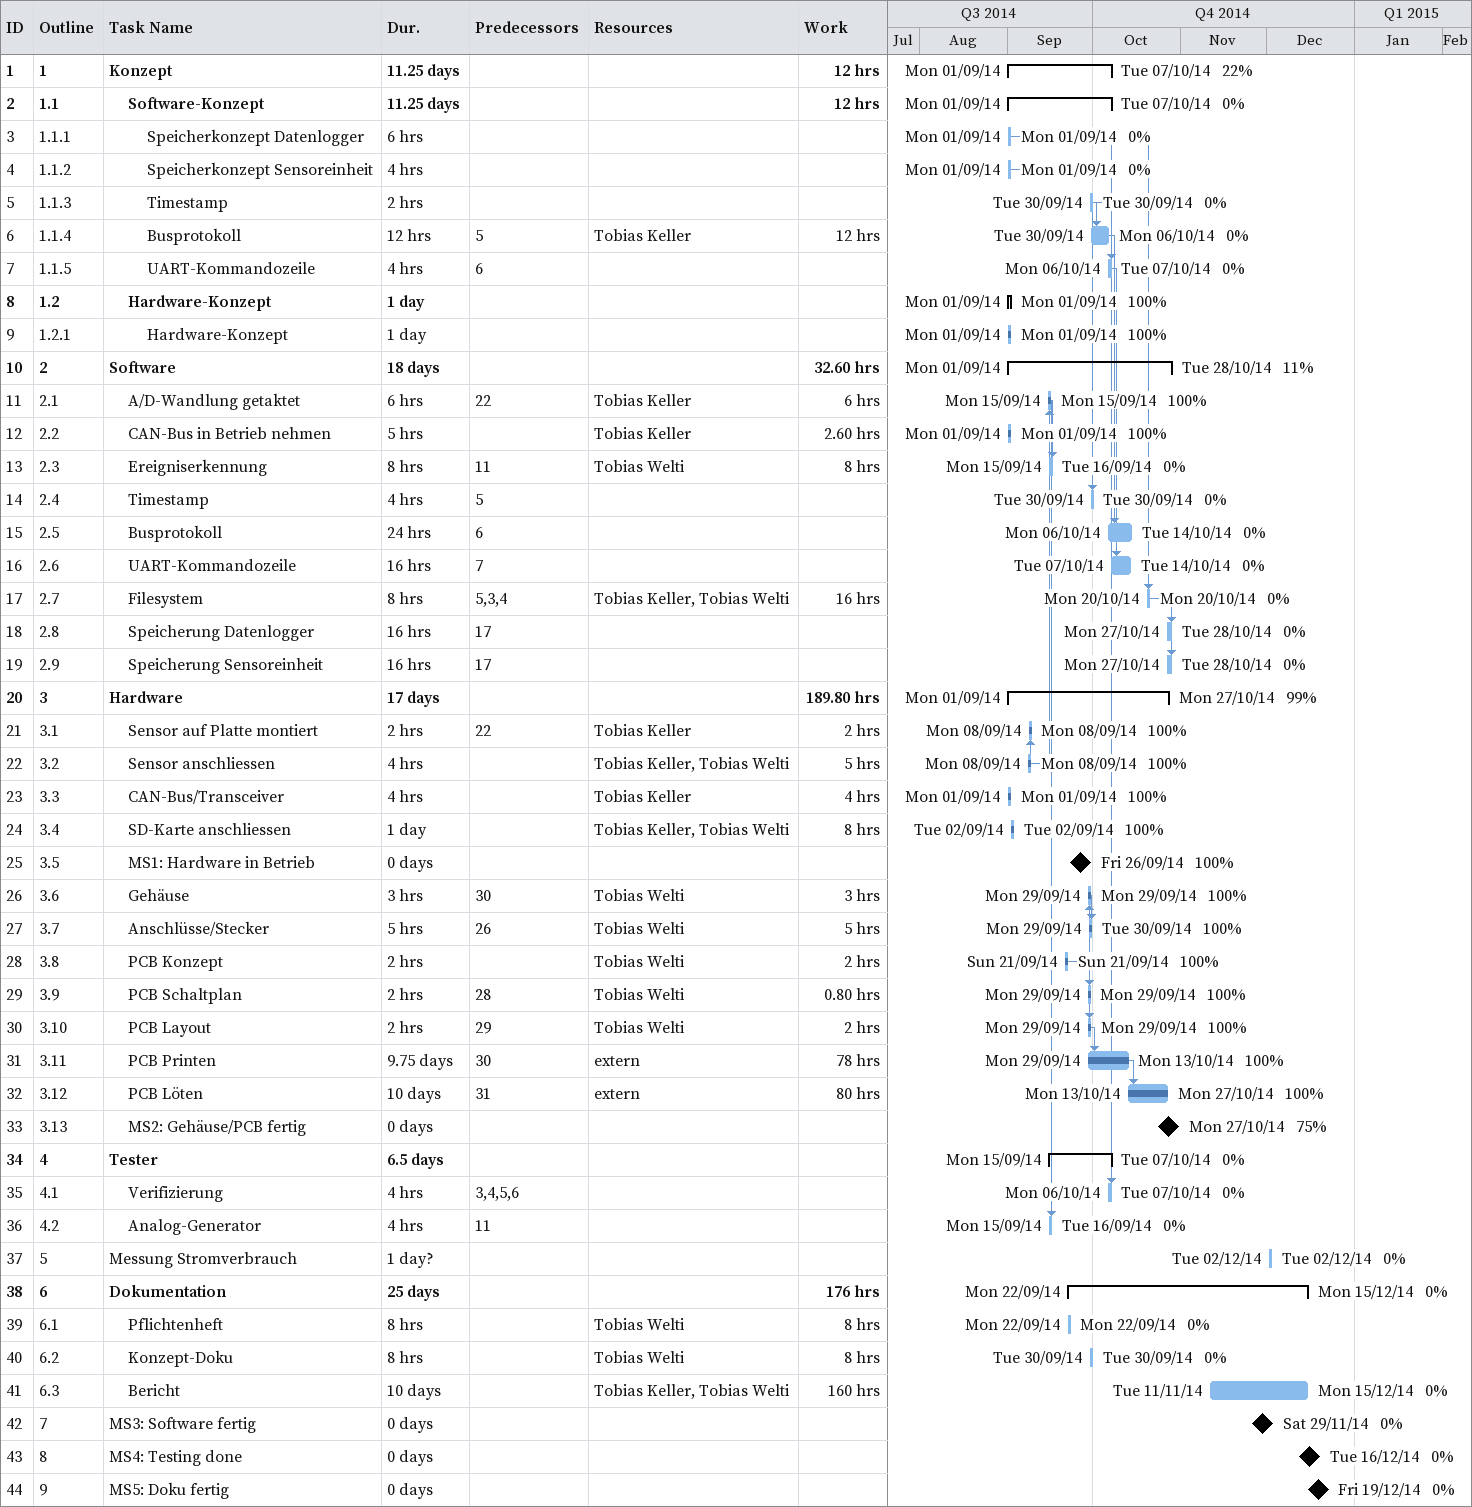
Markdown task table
| ID | WBS | Task | Duration | Start | Finish | Predecessors | Resources | % complete | Work (h) |
|---|---|---|---|---|---|---|---|---|---|
| 1 | 1 | **Konzept** | 11.25d | 2014-09-01 | 2014-10-07 |  |  | 22 | 12 |
| 2 | 1.1 | **Software-Konzept** | 11.25d | 2014-09-01 | 2014-10-07 |  |  | 0 | 12 |
| 3 | 1.1.1 | Speicherkonzept Datenlogger | 6h | 2014-09-01 | 2014-09-01 |  |  | 0 |  |
| 4 | 1.1.2 | Speicherkonzept Sensoreinheit | 4h | 2014-09-01 | 2014-09-01 |  |  | 0 |  |
| 5 | 1.1.3 | Timestamp | 2h | 2014-09-30 | 2014-09-30 |  |  | 0 |  |
| 6 | 1.1.4 | Busprotokoll | 12h | 2014-09-30 | 2014-10-06 | 5 | Tobias Keller | 0 | 12 |
| 7 | 1.1.5 | UART-Kommandozeile | 4h | 2014-10-06 | 2014-10-07 | 6 |  | 0 |  |
| 8 | 1.2 | **Hardware-Konzept** | 1d | 2014-09-01 | 2014-09-01 |  |  | 100 |  |
| 9 | 1.2.1 | Hardware-Konzept | 1d | 2014-09-01 | 2014-09-01 |  |  | 100 |  |
| 10 | 2 | **Software** | 18d | 2014-09-01 | 2014-10-28 |  |  | 11 | 32.60 |
| 11 | 2.1 | A/D-Wandlung getaktet | 6h | 2014-09-15 | 2014-09-15 | 22 | Tobias Keller | 100 | 6 |
| 12 | 2.2 | CAN-Bus in Betrieb nehmen | 5h | 2014-09-01 | 2014-09-01 |  | Tobias Keller | 100 | 2.60 |
| 13 | 2.3 | Ereigniserkennung | 8h | 2014-09-15 | 2014-09-16 | 11 | Tobias Welti | 0 | 8 |
| 14 | 2.4 | Timestamp | 4h | 2014-09-30 | 2014-09-30 | 5 |  | 0 |  |
| 15 | 2.5 | Busprotokoll | 24h | 2014-10-06 | 2014-10-14 | 6 |  | 0 |  |
| 16 | 2.6 | UART-Kommandozeile | 16h | 2014-10-07 | 2014-10-14 | 7 |  | 0 |  |
| 17 | 2.7 | Filesystem | 8h | 2014-10-20 | 2014-10-20 | 5, 3, 4 | Tobias Keller, Tobias Welti | 0 | 16 |
| 18 | 2.8 | Speicherung Datenlogger | 16h | 2014-10-27 | 2014-10-28 | 17 |  | 0 |  |
| 19 | 2.9 | Speicherung Sensoreinheit | 16h | 2014-10-27 | 2014-10-28 | 17 |  | 0 |  |
| 20 | 3 | **Hardware** | 17d | 2014-09-01 | 2014-10-27 |  |  | 99 | 189.80 |
| 21 | 3.1 | Sensor auf Platte montiert | 2h | 2014-09-08 | 2014-09-08 | 22 | Tobias Keller | 100 | 2 |
| 22 | 3.2 | Sensor anschliessen | 4h | 2014-09-08 | 2014-09-08 |  | Tobias Keller, Tobias Welti | 100 | 5 |
| 23 | 3.3 | CAN-Bus/Transceiver | 4h | 2014-09-01 | 2014-09-01 |  | Tobias Keller | 100 | 4 |
| 24 | 3.4 | SD-Karte anschliessen | 1d | 2014-09-02 | 2014-09-02 |  | Tobias Keller, Tobias Welti | 100 | 8 |
| 25 | 3.5 | MS1: Hardware in Betrieb | 0d | 2014-09-26 | 2014-09-26 |  |  | 100 |  |
| 26 | 3.6 | Gehäuse | 3h | 2014-09-29 | 2014-09-29 | 30 | Tobias Welti | 100 | 3 |
| 27 | 3.7 | Anschlüsse/Stecker | 5h | 2014-09-29 | 2014-09-30 | 26 | Tobias Welti | 100 | 5 |
| 28 | 3.8 | PCB Konzept | 2h | 2014-09-21 | 2014-09-21 |  | Tobias Welti | 100 | 2 |
| 29 | 3.9 | PCB Schaltplan | 2h | 2014-09-29 | 2014-09-29 | 28 | Tobias Welti | 100 | 0.80 |
| 30 | 3.10 | PCB Layout | 2h | 2014-09-29 | 2014-09-29 | 29 | Tobias Welti | 100 | 2 |
| 31 | 3.11 | PCB Printen | 9.75d | 2014-09-29 | 2014-10-13 | 30 | extern | 100 | 78 |
| 32 | 3.12 | PCB Löten | 10d | 2014-10-13 | 2014-10-27 | 31 | extern | 100 | 80 |
| 33 | 3.13 | MS2: Gehäuse/PCB fertig | 0d | 2014-10-27 | 2014-10-27 |  |  | 75 |  |
| 34 | 4 | **Tester** | 6.5d | 2014-09-15 | 2014-10-07 |  |  | 0 |  |
| 35 | 4.1 | Verifizierung | 4h | 2014-10-06 | 2014-10-07 | 3, 4, 5, 6 |  | 0 |  |
| 36 | 4.2 | Analog-Generator | 4h | 2014-09-15 | 2014-09-16 | 11 |  | 0 |  |
| 37 | 5 | Messung Stromverbrauch | 1d? | 2014-12-02 | 2014-12-02 |  |  | 0 |  |
| 38 | 6 | **Dokumentation** | 25d | 2014-09-22 | 2014-12-15 |  |  | 0 | 176 |
| 39 | 6.1 | Pflichtenheft | 8h | 2014-09-22 | 2014-09-22 |  | Tobias Welti | 0 | 8 |
| 40 | 6.2 | Konzept-Doku | 8h | 2014-09-30 | 2014-09-30 |  | Tobias Welti | 0 | 8 |
| 41 | 6.3 | Bericht | 10d | 2014-11-11 | 2014-12-15 |  | Tobias Keller, Tobias Welti | 0 | 160 |
| 42 | 7 | MS3: Software fertig | 0d | 2014-11-29 | 2014-11-29 |  |  | 0 |  |
| 43 | 8 | MS4: Testing done | 0d | 2014-12-16 | 2014-12-16 |  |  | 0 |  |
| 44 | 9 | MS5: Doku fertig | 0d | 2014-12-19 | 2014-12-19 |  |  | 0 |  |
